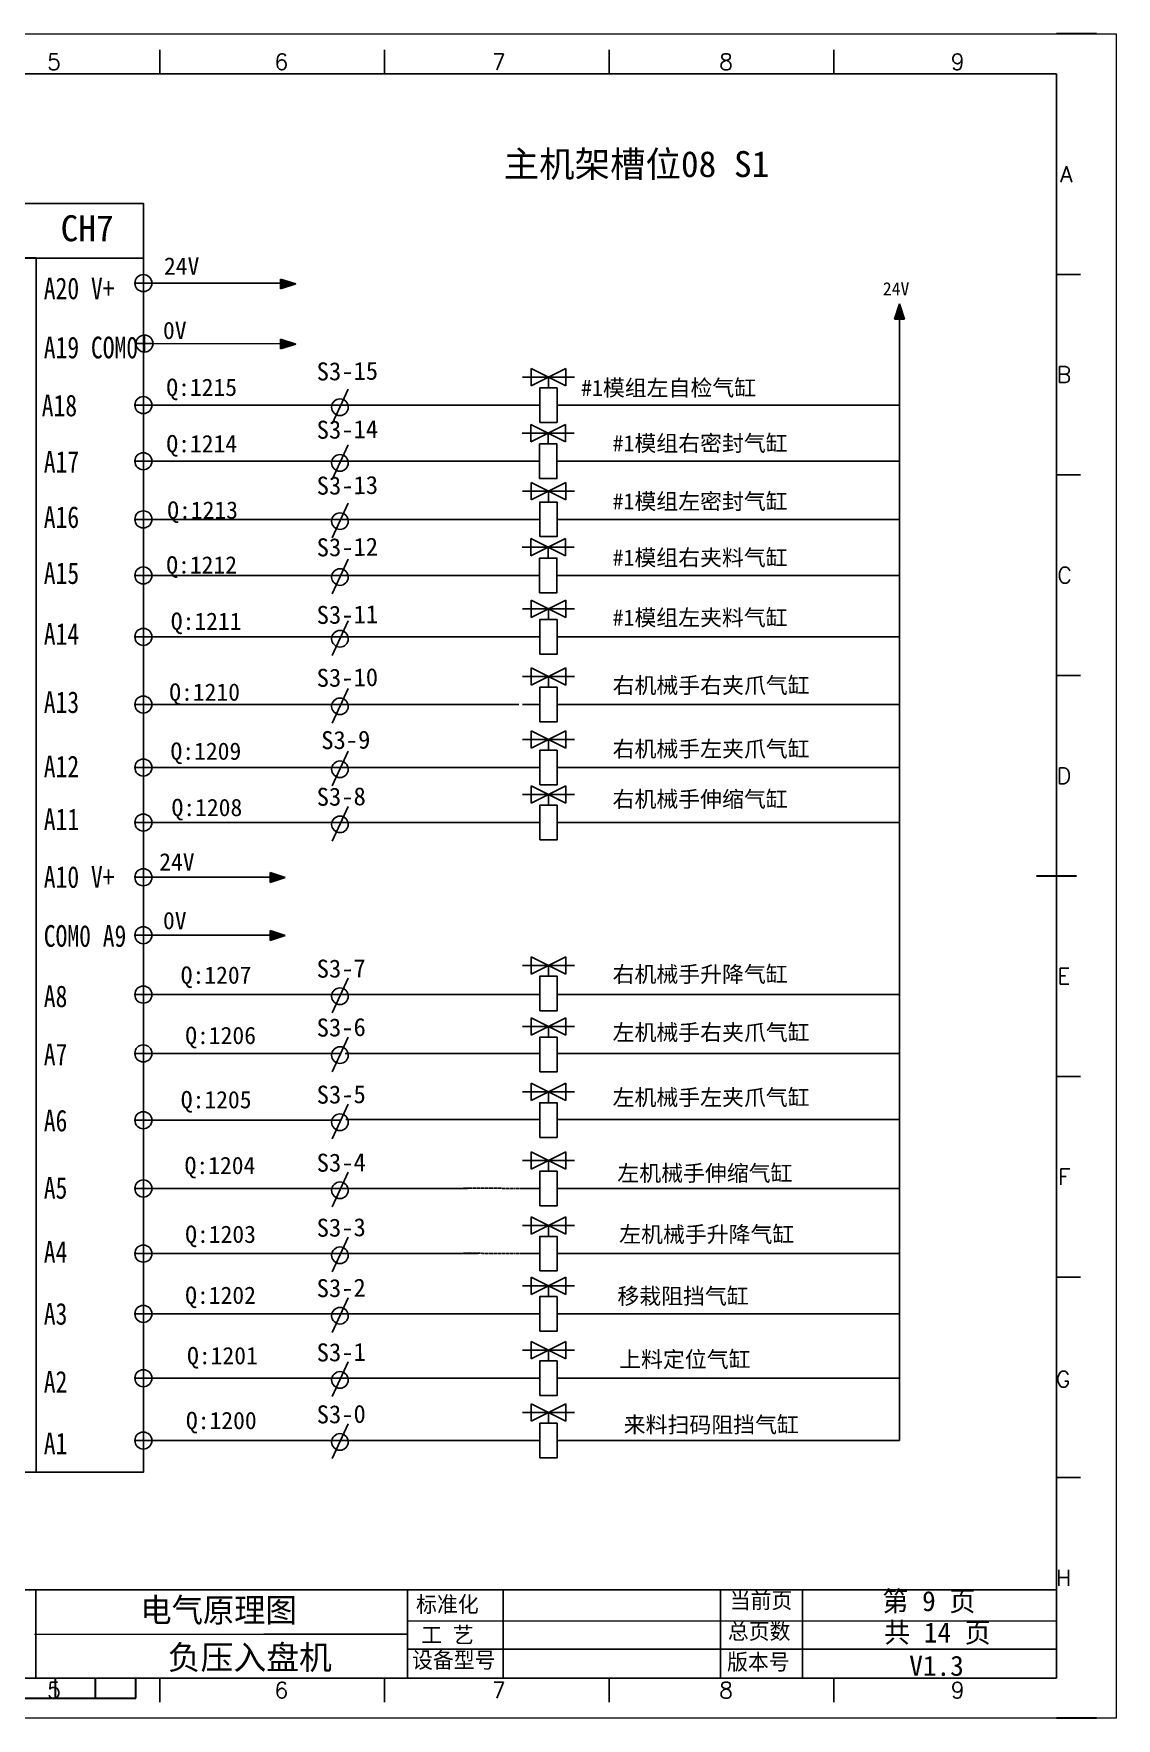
# Model space of a CAD drawing. Extents: x 2368 to 9674, y -1476 to 1321.
# Drawn here: x 8087.4 to 8357.3, y 901.5 to 1321.5 of the extents above; entities that cross this region are included whole.
import ezdxf
from ezdxf.enums import TextEntityAlignment as Align

# ---------------------------------------------------------------- set-up
doc = ezdxf.new("R2010")
doc.units = 0
doc.header["$MEASUREMENT"] = 0
doc.linetypes.add('ACANSTGL', pattern=[0.11811, 0.07874, -0.03937])
doc.layers.add('1', color=3, linetype='Continuous', lineweight=20)
doc.layers.add('AE_BOR', color=1, linetype='Continuous')
doc.layers.add('SYMS', color=7, linetype='Continuous')
doc.styles.add('HZ', font='', dxfattribs={"width": 0.8})
doc.styles.add('WD', font='romans.shx', dxfattribs={"bigfont": 'gbcbig.shx'})
doc.styles.get('HZ').set_extended_font_data('SimSun')

# ---------------------------------------------------------------- blocks, each defined once
blk = doc.blocks.new('gb_a2_a')
for p, q in [((584, 410), (25, 410)), ((584, 10), (584, 410)), ((25, 10), (584, 10))]:
    blk.add_line(p, q)
at = {"layer": 'AE_BOR', "color": 1, "lineweight": 15}
for p, q in [((4.93, 420), (598.93, 420)), ((598.93, 420), (598.93, 0)), ((598.93, 0), (4.93, 0))]:
    blk.add_line(p, q, dxfattribs=at)
at = {"layer": 'AE_BOR', "lineweight": 30}
for p, q in [((594, 420), (584, 420)), ((594, 0), (584, 0))]:
    blk.add_line(p, q, dxfattribs=at)
at = {"layer": 'AE_BOR'}
for p, q in [((360.5, 410), (360.5, 416)), ((416.5, 410), (416.5, 416)), ((472.5, 410), (472.5, 416)), ((528.5, 410), (528.5, 416)), ((584, 360), (590, 360)), ((584, 310), (590, 310)), ((584, 260), (590, 260)), ((584, 160), (590, 160)), ((584, 110), (590, 110)), ((584, 60), (590, 60)), ((360.5, 10), (360.5, 4)), ((416.5, 10), (416.5, 4)), ((472.5, 10), (472.5, 4)), ((528.5, 10), (528.5, 4))]:
    blk.add_line(p, q, dxfattribs=at)
at = {"layer": 'AE_BOR', "color": 2, "lineweight": 30}
for p, q in [((579, 210), (589, 210)), ((334.5, 5), (334.5, 10)), ((344.5, 5), (344.5, 10)), ((354.5, 5), (354.5, 10)), ((254.5, 5), (354.5, 5))]:
    blk.add_line(p, q, dxfattribs=at)
at = {"layer": 'AE_BOR', "style": 'WD'}
for s, p in [('5', (334.12, 411)), ('6', (390.81, 411)), ('7', (445.01, 411)), ('8', (501.67, 411)), ('9', (559.4, 411)), ('5', (334.12, 5)), ('6', (390.81, 5)), ('7', (445.01, 5)), ('8', (501.67, 5)), ('9', (559.4, 5))]:
    blk.add_text(s, height=4, dxfattribs=at).set_placement(p, align=Align.CENTER)
for s, p in [('A', (588.05, 385)), ('B', (587.67, 335)), ('C', (587.86, 285)), ('D', (587.67, 235)), ('E', (587.48, 185)), ('F', (587.48, 135)), ('F', (587.48, 135)), ('G', (587.48, 84.56)), ('H', (587.67, 35))]:
    blk.add_text(s, height=4, dxfattribs=at).set_placement(p, align=Align.MIDDLE_RIGHT)

msp = doc.modelspace()

# ---------------------------------------------------------------- hatches: boundary and pattern name
for points in [[(8152.80131, 1259.08493), (8148.98089, 1257.8606), (8148.98089, 1260.30926)], [(8303.25427, 1254.1058), (8304.47859, 1250.28539), (8302.02994, 1250.28539)], [(8152.80131, 1244.11493), (8148.98089, 1242.8906), (8148.98089, 1245.33926)], [(8150.16131, 1111.10493), (8146.34089, 1109.8806), (8146.34089, 1112.32926)], [(8150.16131, 1096.63493), (8146.34089, 1095.4106), (8146.34089, 1097.85926)]]:
    msp.add_hatch(color=256).paths.add_polyline_path(points)

# ---------------------------------------------------------------- linework, layer by layer
for p, q in [((8016.59726, 1265.51692), (8114.76641, 1265.51692)), ((8152.80131, 1259.08493), (8148.98089, 1260.30926)), ((8148.98089, 1260.30926), (8148.98089, 1257.8606)), ((8149.16319, 1259.31609), (8114.76641, 1259.29052)), ((8152.80131, 1259.08493), (8148.98089, 1257.8606)), ((8303.25427, 1254.1058), (8302.02994, 1250.28539)), ((8303.25427, 1233.51277), (8303.25427, 1254.1058)), ((8303.25427, 1254.1058), (8304.47859, 1250.28539)), ((8302.02994, 1250.28539), (8304.47859, 1250.28539)), ((8149.25319, 1244.18609), (8114.76641, 1244.23769)), ((8152.80131, 1244.11493), (8148.98089, 1245.33926)), ((8148.98089, 1245.33926), (8148.98089, 1242.8906)), ((8152.80131, 1244.11493), (8148.98089, 1242.8906)), ((8209.27981, 1235.89398), (8222.23981, 1235.89398)), ((8211.43981, 1238.05398), (8215.75981, 1235.89398)), ((8211.43981, 1233.73398), (8211.43981, 1238.05398)), ((8215.75981, 1235.89398), (8211.43981, 1233.73398)), ((8220.07981, 1238.05398), (8215.75981, 1235.89398)), ((8215.75981, 1235.89398), (8215.75981, 1234.27398)), ((8215.75981, 1235.89398), (8220.07981, 1233.73398)), ((8220.07981, 1233.73398), (8220.07981, 1238.05398)), ((8165.7979, 1232.85144), (8161.85066, 1224.21058)), ((8215.75981, 1234.27398), (8215.75981, 1233.19398)), ((8211.50825, 1228.87398), (8114.76641, 1228.87398)), ((8213.59981, 1228.87398), (8209.27981, 1228.87398)), ((8217.91981, 1228.87398), (8222.23981, 1228.87398)), ((8222.23981, 1228.87398), (8303.25427, 1228.87398)), ((8211.36684, 1224.06328), (8215.68684, 1221.90328)), ((8211.36684, 1219.74328), (8211.36684, 1224.06328)), ((8220.00684, 1224.06328), (8215.68684, 1221.90328)), ((8220.00684, 1219.74328), (8220.00684, 1224.06328)), ((8165.7979, 1218.97059), (8161.85066, 1210.32972)), ((8209.20684, 1221.90328), (8222.16684, 1221.90328)), ((8215.68684, 1221.90328), (8211.36684, 1219.74328)), ((8215.68684, 1221.90328), (8215.68684, 1220.28328)), ((8215.68684, 1221.90328), (8220.00684, 1219.74328)), ((8215.68684, 1220.28328), (8215.68684, 1219.20328)), ((8209.20684, 1214.88328), (8114.76641, 1214.88328)), ((8213.52684, 1214.88328), (8209.20684, 1214.88328)), ((8217.84684, 1214.88328), (8303.25427, 1214.88328)), ((8217.84684, 1214.88328), (8222.16684, 1214.88328)), ((8209.27981, 1207.42796), (8222.23981, 1207.42796)), ((8211.43981, 1209.58796), (8215.75981, 1207.42796)), ((8211.43981, 1205.26796), (8211.43981, 1209.58796)), ((8215.75981, 1207.42796), (8211.43981, 1205.26796)), ((8220.07981, 1209.58796), (8215.75981, 1207.42796)), ((8215.75981, 1207.42796), (8215.75981, 1205.80796)), ((8215.75981, 1207.42796), (8220.07981, 1205.26796)), ((8215.75981, 1205.80796), (8215.75981, 1204.72796)), ((8220.07981, 1205.26796), (8220.07981, 1209.58796)), ((8165.7979, 1204.43321), (8161.85066, 1195.79234)), ((8209.20684, 1200.40796), (8114.76641, 1200.40796)), ((8213.59981, 1200.40796), (8209.27981, 1200.40796)), ((8217.91981, 1200.40796), (8303.25427, 1200.40796)), ((8217.91981, 1200.40796), (8222.23981, 1200.40796)), ((8209.20684, 1193.43725), (8222.16684, 1193.43725)), ((8211.36684, 1195.59725), (8215.68684, 1193.43725)), ((8211.36684, 1191.27725), (8211.36684, 1195.59725)), ((8215.68684, 1193.43725), (8211.36684, 1191.27725)), ((8220.00684, 1195.59725), (8215.68684, 1193.43725)), ((8215.68684, 1193.43725), (8215.68684, 1191.81725)), ((8215.68684, 1193.43725), (8220.00684, 1191.27725)), ((8220.00684, 1191.27725), (8220.00684, 1195.59725)), ((8165.7979, 1190.49308), (8161.85066, 1181.85222)), ((8215.68684, 1191.81725), (8215.68684, 1190.73725)), ((8209.20684, 1186.41725), (8114.76641, 1186.41725)), ((8213.52684, 1186.41725), (8209.20684, 1186.41725)), ((8217.84684, 1186.41725), (8303.25427, 1186.41725)), ((8217.84684, 1186.41725), (8222.16684, 1186.41725)), ((8211.43981, 1180.27158), (8215.75981, 1178.11158)), ((8211.43981, 1175.95158), (8211.43981, 1180.27158)), ((8220.07981, 1180.27158), (8215.75981, 1178.11158)), ((8220.07981, 1175.95158), (8220.07981, 1180.27158)), ((8209.27981, 1178.11158), (8222.23981, 1178.11158)), ((8215.75981, 1178.11158), (8211.43981, 1175.95158)), ((8215.75981, 1178.11158), (8215.75981, 1176.49158)), ((8215.75981, 1178.11158), (8220.07981, 1175.95158)), ((8215.75981, 1176.49158), (8215.75981, 1175.41158)), ((8165.7979, 1175.1116), (8161.85066, 1166.47073)), ((8209.63408, 1171.09158), (8114.76641, 1171.09158)), ((8213.59981, 1171.09158), (8209.27981, 1171.09158)), ((8217.91981, 1171.09158), (8222.23981, 1171.09158)), ((8222.23981, 1171.09158), (8303.25427, 1171.09158)), ((8211.43981, 1163.41023), (8215.75981, 1161.25023)), ((8211.43981, 1159.09023), (8211.43981, 1163.41023)), ((8220.07981, 1163.41023), (8215.75981, 1161.25023)), ((8220.07981, 1159.09023), (8220.07981, 1163.41023)), ((8209.27981, 1161.25023), (8222.23981, 1161.25023)), ((8215.75981, 1161.25023), (8211.43981, 1159.09023)), ((8215.75981, 1161.25023), (8215.75981, 1159.63023)), ((8215.75981, 1161.25023), (8220.07981, 1159.09023)), ((8215.75981, 1159.63023), (8215.75981, 1158.55023)), ((8165.7979, 1158.2698), (8161.85066, 1149.62893)), ((8208.40341, 1154.23023), (8114.76641, 1154.23023)), ((8213.59981, 1154.23023), (8209.27981, 1154.23023)), ((8217.91981, 1154.23023), (8222.23981, 1154.23023)), ((8222.23981, 1154.23023), (8303.25427, 1154.23023)), ((8211.43981, 1147.69026), (8215.75981, 1145.53026)), ((8211.43981, 1143.37026), (8211.43981, 1147.69026)), ((8220.07981, 1147.69026), (8215.75981, 1145.53026)), ((8220.07981, 1143.37026), (8220.07981, 1147.69026)), ((8165.7979, 1142.57535), (8161.85066, 1133.93448)), ((8209.27981, 1145.53026), (8222.23981, 1145.53026)), ((8215.75981, 1145.53026), (8211.43981, 1143.37026)), ((8215.75981, 1145.53026), (8215.75981, 1143.91026)), ((8215.75981, 1145.53026), (8220.07981, 1143.37026)), ((8215.75981, 1143.91026), (8215.75981, 1142.83026)), ((8210.11693, 1138.51026), (8114.76641, 1138.51026)), ((8213.59981, 1138.51026), (8209.27981, 1138.51026)), ((8217.91981, 1138.51026), (8222.23981, 1138.51026)), ((8222.23981, 1138.51026), (8303.25427, 1138.51026)), ((8209.27981, 1131.82068), (8222.23981, 1131.82068)), ((8211.43981, 1133.98068), (8215.75981, 1131.82068)), ((8211.43981, 1129.66068), (8211.43981, 1133.98068)), ((8215.75981, 1131.82068), (8211.43981, 1129.66068)), ((8220.07981, 1133.98068), (8215.75981, 1131.82068)), ((8215.75981, 1131.82068), (8215.75981, 1130.20068)), ((8215.75981, 1131.82068), (8220.07981, 1129.66068)), ((8215.75981, 1130.20068), (8215.75981, 1129.12068)), ((8220.07981, 1129.66068), (8220.07981, 1133.98068)), ((8165.7979, 1128.84722), (8161.85066, 1120.20636)), ((8210.61634, 1124.79784), (8114.76641, 1124.79784)), ((8213.59981, 1124.80068), (8209.27981, 1124.80068)), ((8217.91981, 1124.80068), (8222.23981, 1124.80068)), ((8222.23981, 1124.79784), (8303.25427, 1124.79784)), ((8146.49319, 1111.15768), (8114.76641, 1111.15768)), ((8150.16131, 1111.10493), (8146.34089, 1112.32926)), ((8146.34089, 1112.32926), (8146.34089, 1109.8806)), ((8150.16131, 1111.10493), (8146.34089, 1109.8806)), ((8146.49319, 1096.71801), (8114.76641, 1096.71801)), ((8150.16131, 1096.63493), (8146.34089, 1097.85926)), ((8146.34089, 1097.85926), (8146.34089, 1095.4106)), ((8150.16131, 1096.63493), (8146.34089, 1095.4106)), ((8209.27981, 1089.20956), (8222.23981, 1089.20956)), ((8211.43981, 1091.36956), (8215.75981, 1089.20956)), ((8211.43981, 1087.04956), (8211.43981, 1091.36956)), ((8215.75981, 1089.20956), (8211.43981, 1087.04956)), ((8220.07981, 1091.36956), (8215.75981, 1089.20956)), ((8215.75981, 1089.20956), (8220.07981, 1087.04956)), ((8215.75981, 1089.20956), (8215.75981, 1087.58956)), ((8220.07981, 1087.04956), (8220.07981, 1091.36956)), ((8165.7979, 1085.99542), (8161.85066, 1077.35456)), ((8215.75981, 1087.58956), (8215.75981, 1086.50956)), ((8199.02667, 1081.90356), (8114.76641, 1081.90356)), ((8213.59981, 1081.90356), (8194.14123, 1081.90356)), ((8303.30926, 1081.90356), (8217.91981, 1081.90356)), ((8211.43981, 1076.15856), (8215.75981, 1073.99856)), ((8211.43981, 1071.83856), (8211.43981, 1076.15856)), ((8220.07981, 1076.15856), (8215.75981, 1073.99856)), ((8220.07981, 1071.83856), (8220.07981, 1076.15856)), ((8165.7979, 1071.31061), (8161.85066, 1062.66975)), ((8209.27981, 1073.99856), (8222.23981, 1073.99856)), ((8215.75981, 1073.99856), (8211.43981, 1071.83856)), ((8215.75981, 1073.99856), (8220.07981, 1071.83856)), ((8215.75981, 1073.99856), (8215.75981, 1072.37856)), ((8215.75981, 1072.37856), (8215.75981, 1071.29856)), ((8164.17695, 1067.26496), (8114.76641, 1067.26496)), ((8211.43981, 1059.82082), (8215.75981, 1057.66082)), ((8211.43981, 1055.50082), (8211.43981, 1059.82082)), ((8220.07981, 1059.82082), (8215.75981, 1057.66082)), ((8220.07981, 1055.50082), (8220.07981, 1059.82082)), ((8165.7979, 1054.59052), (8161.85066, 1045.94965)), ((8209.27981, 1057.66082), (8222.23981, 1057.66082)), ((8215.75981, 1057.66082), (8211.43981, 1055.50082)), ((8215.75981, 1057.66082), (8220.07981, 1055.50082)), ((8215.75981, 1057.66082), (8215.75981, 1056.04082)), ((8215.75981, 1056.04082), (8215.75981, 1054.96082)), ((8164.17695, 1050.58783), (8114.76641, 1050.58783)), ((8211.43981, 1042.75559), (8215.75981, 1040.59559)), ((8211.43981, 1038.43559), (8211.43981, 1042.75559)), ((8220.07981, 1042.75559), (8215.75981, 1040.59559)), ((8220.07981, 1038.43559), (8220.07981, 1042.75559)), ((8165.7979, 1037.61716), (8161.85066, 1028.9763)), ((8209.27981, 1040.59559), (8222.23981, 1040.59559)), ((8215.75981, 1040.59559), (8211.43981, 1038.43559)), ((8215.75981, 1040.59559), (8220.07981, 1038.43559)), ((8215.75981, 1040.59559), (8215.75981, 1038.97559)), ((8215.75981, 1038.97559), (8215.75981, 1037.89559)), ((8195.58361, 1033.57559), (8114.76641, 1033.57559)), ((8213.59981, 1033.57559), (8209.27981, 1033.57559)), ((8217.91981, 1033.57559), (8222.23981, 1033.57559)), ((8222.23981, 1033.57559), (8303.25427, 1033.57559)), ((8211.43981, 1026.50993), (8215.75981, 1024.34993)), ((8211.43981, 1022.18993), (8211.43981, 1026.50993)), ((8220.07981, 1026.50993), (8215.75981, 1024.34993)), ((8220.07981, 1022.18993), (8220.07981, 1026.50993)), ((8165.7979, 1021.40665), (8161.85066, 1012.76578)), ((8209.27981, 1024.34993), (8222.23981, 1024.34993)), ((8215.75981, 1024.34993), (8211.43981, 1022.18993)), ((8215.75981, 1024.34993), (8220.07981, 1022.18993)), ((8215.75981, 1024.34993), (8215.75981, 1022.72993)), ((8215.75981, 1022.72993), (8215.75981, 1021.64993)), ((8198.20863, 1017.32993), (8114.76641, 1017.32993)), ((8213.59981, 1017.32993), (8209.27981, 1017.32993)), ((8217.91981, 1017.32993), (8222.23981, 1017.32993)), ((8222.23981, 1017.32993), (8303.25427, 1017.32993)), ((8209.27981, 1009.33382), (8222.23981, 1009.33382)), ((8211.43981, 1011.49382), (8215.75981, 1009.33382)), ((8211.43981, 1007.17382), (8211.43981, 1011.49382)), ((8215.75981, 1009.33382), (8211.43981, 1007.17382)), ((8220.07981, 1011.49382), (8215.75981, 1009.33382)), ((8215.75981, 1009.33382), (8220.07981, 1007.17382)), ((8215.75981, 1009.33382), (8215.75981, 1007.71382)), ((8220.07981, 1007.17382), (8220.07981, 1011.49382)), ((8165.7979, 1006.34042), (8161.85066, 997.69955)), ((8215.75981, 1007.71382), (8215.75981, 1006.63382)), ((8210.12038, 1002.31382), (8114.76641, 1002.31382)), ((8213.59981, 1002.31382), (8209.27981, 1002.31382)), ((8217.91981, 1002.31382), (8222.23981, 1002.31382)), ((8222.23981, 1002.31382), (8303.25427, 1002.31382)), ((8211.43981, 995.45871), (8215.75981, 993.29871)), ((8211.43981, 991.13871), (8211.43981, 995.45871)), ((8220.07981, 995.45871), (8215.75981, 993.29871)), ((8220.07981, 991.13871), (8220.07981, 995.45871)), ((8209.27981, 993.29871), (8222.23981, 993.29871)), ((8215.75981, 993.29871), (8211.43981, 991.13871)), ((8215.75981, 993.29871), (8220.07981, 991.13871)), ((8215.75981, 993.29871), (8215.75981, 991.67871)), ((8215.75981, 991.67871), (8215.75981, 990.59871)), ((8165.7979, 990.32063), (8161.85066, 981.67976)), ((8210.21926, 986.27871), (8114.76641, 986.27871)), ((8213.59981, 986.27871), (8209.27981, 986.27871)), ((8217.91981, 986.27871), (8222.23981, 986.27871)), ((8222.23981, 986.27871), (8303.25427, 986.27871)), ((8211.43981, 979.91609), (8215.75981, 977.75609)), ((8211.43981, 975.59609), (8211.43981, 979.91609)), ((8220.07981, 979.91609), (8215.75981, 977.75609)), ((8220.07981, 975.59609), (8220.07981, 979.91609)), ((8165.7979, 974.87297), (8161.85066, 966.2321)), ((8209.27981, 977.75609), (8222.23981, 977.75609)), ((8215.75981, 977.75609), (8211.43981, 975.59609)), ((8215.75981, 977.75609), (8220.07981, 975.59609)), ((8215.75981, 977.75609), (8215.75981, 976.13609)), ((8215.75981, 976.13609), (8215.75981, 975.05609)), ((8210.37818, 970.73609), (8114.76641, 970.73609)), ((8213.59981, 970.73609), (8209.27981, 970.73609)), ((8217.91981, 970.73609), (8222.23981, 970.73609)), ((8222.23981, 970.73609), (8303.25427, 970.73609)), ((8024.90543, 933.48401), (8144.80543, 933.48401)), ((8087.97083, 933.48401), (8087.97083, 911.48691)), ((8144.80543, 933.48401), (8282.37661, 933.48401)), ((8180.59998, 933.48401), (8180.59998, 911.48691)), ((8282.37661, 933.48401), (8342.37228, 933.48401)), ((8144.80543, 922.48401), (8180.56907, 922.48401)), ((7783.37228, 911.48691), (8342.37228, 911.48691))]:
    msp.add_line(p, q)
at = {"lineweight": -3}
for p, q in [((8114.76641, 1261.41056), (8114.76641, 1257.17047)), ((8112.64636, 1259.29052), (8116.88645, 1259.29052)), ((8112.92756, 1244.23769), (8117.16765, 1244.23769)), ((8115.0476, 1246.35774), (8115.0476, 1242.11765)), ((8114.76641, 1230.99403), (8114.76641, 1226.75394)), ((8303.25427, 970.73609), (8303.25427, 1234.45211)), ((8112.64636, 1228.87398), (8116.88645, 1228.87398)), ((8112.64636, 1214.88328), (8116.88645, 1214.88328)), ((8114.76641, 1217.00332), (8114.76641, 1212.76323)), ((8114.76641, 1202.528), (8114.76641, 1198.28791)), ((8112.64636, 1200.40796), (8116.88645, 1200.40796)), ((8112.64636, 1186.41725), (8116.88645, 1186.41725)), ((8114.76641, 1188.5373), (8114.76641, 1184.29721)), ((8114.76641, 1173.21162), (8114.76641, 1168.97153)), ((8112.64636, 1171.09158), (8116.88645, 1171.09158)), ((8114.76641, 1156.35028), (8114.76641, 1152.11019)), ((8112.64636, 1154.23023), (8116.88645, 1154.23023)), ((8112.64636, 1138.51026), (8116.88645, 1138.51026)), ((8114.76641, 1140.63031), (8114.76641, 1136.39022)), ((8114.76641, 1126.91789), (8114.76641, 1122.6778)), ((8112.64636, 1124.79784), (8116.88645, 1124.79784)), ((8114.76641, 1113.27772), (8114.76641, 1109.03763)), ((8112.64636, 1111.15768), (8116.88645, 1111.15768)), ((8112.64636, 1096.71801), (8116.88645, 1096.71801)), ((8114.76641, 1098.83806), (8114.76641, 1094.59797)), ((8114.76641, 1084.02361), (8114.76641, 1079.78352)), ((8112.64636, 1081.90356), (8116.88645, 1081.90356)), ((8112.64636, 1067.26496), (8116.88645, 1067.26496)), ((8114.76641, 1069.385), (8114.76641, 1065.14491)), ((8112.64636, 1050.58783), (8116.88645, 1050.58783)), ((8114.76641, 1052.70788), (8114.76641, 1048.46779)), ((8112.64636, 1033.57559), (8116.88645, 1033.57559)), ((8114.76641, 1035.69564), (8114.76641, 1031.45555)), ((8112.64636, 1017.32993), (8116.88645, 1017.32993)), ((8114.76641, 1019.44998), (8114.76641, 1015.20989)), ((8114.76641, 1004.43387), (8114.76641, 1000.19378)), ((8112.64636, 1002.31382), (8116.88645, 1002.31382)), ((8114.76641, 988.39876), (8114.76641, 984.15867)), ((8112.64636, 986.27871), (8116.88645, 986.27871)), ((8112.64636, 970.73609), (8116.88645, 970.73609)), ((8114.76641, 972.85614), (8114.76641, 968.61605))]:
    msp.add_line(p, q, dxfattribs=at)
at = {"lineweight": -3, "ltscale": 0.5}
for p, q in [((8165.08319, 1067.25609), (8213.59981, 1067.25609)), ((8217.91981, 1067.25609), (8303.29499, 1067.25609)), ((8165.22319, 1050.75609), (8213.59981, 1050.75609)), ((8217.91981, 1050.75609), (8303.29499, 1050.75609))]:
    msp.add_line(p, q, dxfattribs=at)
at = {"linetype": 'ACANSTGL'}
for p, q in [((8209.27981, 1033.57559), (8194.58319, 1033.69609)), ((8209.27981, 1017.32993), (8194.58319, 1017.45043))]:
    msp.add_line(p, q, dxfattribs=at)
at = {"color": 0, "ltscale": 2}
for p, q in [((8204.48781, 933.48401), (8204.48781, 911.48691)), ((8279.07, 933.48401), (8279.07, 911.48691)), ((8180.68175, 925.72895), (8342.37228, 925.79186)), ((8180.56907, 918.76355), (8342.37228, 918.76355))]:
    msp.add_line(p, q, dxfattribs=at)
at = {"color": 0}
for p, q in [((8258.6554, 933.48401), (8258.6554, 911.48691)), ((8342.37228, 933.48401), (8342.37228, 911.48691))]:
    msp.add_line(p, q, dxfattribs=at)
at = {"lineweight": 9, "ltscale": 0.1}
msp.add_line((8087.60264, 922.48401), (8144.80543, 922.48401), dxfattribs=at)
for points in [[(8016.59726, 1279.17408), (8114.76641, 1279.17408), (8114.76641, 962.8331), (8016.59726, 962.8331)], [(8045.90002, 1265.59188), (8088.02981, 1265.59188), (8088.02981, 962.8331), (8045.90002, 962.8331)], [(8213.59981, 1224.55398), (8217.91981, 1224.55398), (8217.91981, 1233.19398), (8213.59981, 1233.19398)], [(8213.52684, 1210.56328), (8217.84684, 1210.56328), (8217.84684, 1219.20328), (8213.52684, 1219.20328)], [(8213.59981, 1196.08796), (8217.91981, 1196.08796), (8217.91981, 1204.72796), (8213.59981, 1204.72796)], [(8213.52684, 1182.09725), (8217.84684, 1182.09725), (8217.84684, 1190.73725), (8213.52684, 1190.73725)], [(8213.59981, 1166.77158), (8217.91981, 1166.77158), (8217.91981, 1175.41158), (8213.59981, 1175.41158)], [(8213.59981, 1149.91023), (8217.91981, 1149.91023), (8217.91981, 1158.55023), (8213.59981, 1158.55023)], [(8213.59981, 1134.19026), (8217.91981, 1134.19026), (8217.91981, 1142.83026), (8213.59981, 1142.83026)], [(8213.59981, 1120.48068), (8217.91981, 1120.48068), (8217.91981, 1129.12068), (8213.59981, 1129.12068)], [(8213.59981, 1077.86956), (8217.91981, 1077.86956), (8217.91981, 1086.50956), (8213.59981, 1086.50956)], [(8213.59981, 1062.65856), (8217.91981, 1062.65856), (8217.91981, 1071.29856), (8213.59981, 1071.29856)], [(8213.59981, 1046.32082), (8217.91981, 1046.32082), (8217.91981, 1054.96082), (8213.59981, 1054.96082)], [(8213.59981, 1029.25559), (8217.91981, 1029.25559), (8217.91981, 1037.89559), (8213.59981, 1037.89559)], [(8213.59981, 1013.00993), (8217.91981, 1013.00993), (8217.91981, 1021.64993), (8213.59981, 1021.64993)], [(8213.59981, 997.99382), (8217.91981, 997.99382), (8217.91981, 1006.63382), (8213.59981, 1006.63382)], [(8213.59981, 981.95871), (8217.91981, 981.95871), (8217.91981, 990.59871), (8213.59981, 990.59871)], [(8213.59981, 966.41609), (8217.91981, 966.41609), (8217.91981, 975.05609), (8213.59981, 975.05609)]]:
    msp.add_lwpolyline(points, close=True)
at = {"lineweight": -3}
for centre in [(8114.76641, 1259.29052), (8115.0476, 1244.23769), (8114.76641, 1228.87398), (8114.76641, 1214.88328), (8114.76641, 1200.40796), (8114.76641, 1186.41725), (8114.76641, 1171.09158), (8114.76641, 1154.23023), (8114.76641, 1138.51026), (8114.76641, 1124.79784), (8114.76641, 1111.15768), (8114.76641, 1096.71801), (8114.76641, 1081.90356), (8114.76641, 1067.26496), (8114.76641, 1050.58783), (8114.76641, 1033.57559), (8114.76641, 1017.32993), (8114.76641, 1002.31382), (8114.76641, 986.27871), (8114.76641, 970.73609)]:
    msp.add_circle(centre, 2.12004, dxfattribs=at)
at = {"color": 6}
for centre in [(8163.78778, 1228.37093), (8163.78778, 1214.49007), (8163.78778, 1199.95269), (8163.78778, 1186.01257), (8163.78778, 1170.63108), (8163.78778, 1153.78928), (8163.78778, 1138.09483), (8163.78778, 1124.36671), (8163.78778, 1081.51491), (8163.78778, 1066.8301), (8163.78778, 1050.11), (8163.78778, 1033.13665), (8163.78778, 1016.92614), (8163.78778, 1001.8599), (8163.78778, 985.84011), (8163.78778, 970.39246)]:
    msp.add_circle(centre, 2.07563, dxfattribs=at)

# ---------------------------------------------------------------- block references
msp.add_blockref('gb_a2_a', (7758.37228, 901.48691))

# ---------------------------------------------------------------- texts
at = {"attachment_point": 1}
for s, insert, char_height, width in [('{\\fFangSong|b0|i0|c134|p49;主机架槽位08 S1}', (8204.58714, 1292.22015), 6.48, 112.7203694), ('{\\fFangSong|b0|i0|c134|p49;CH7}', (8094.1467, 1276.22371), 6.48, 34.6537309), ('{\\fSimSun|b0|i0|c134|p2;24V}', (8119.90713, 1265.72741), 4.32, 56.1737709), ('24V', (8299.11353, 1259.52256), 3.24, 9.7955398), ('{\\fSimSun|b0|i0|c134|p2;0V}', (8119.66587, 1249.67712), 4.32, 56.1737709), (' Q:1215', (8117.55009, 1235.49469), 4.32, 56.1737709), ('{\\fSimSun|b0|i0|c134|p2;#1模组左自检气缸}', (8223.88925, 1235.19232), 4, 77.8309114), (' Q:1214', (8117.56609, 1221.43494), 4.32, 56.1737709), ('{\\fSimSun|b0|i0|c134|p2;#1模组右密封气缸}', (8231.74255, 1221.3817), 4, 69.1070273), ('{\\fSimSun|b0|i0|c134|p2;#1模组左密封气缸}', (8231.74255, 1206.89123), 4, 69.1070273), (' Q:1213', (8117.78916, 1204.8829), 4.32, 56.1737709), ('{\\fSimSun|b0|i0|c134|p2;#1模组右夹料气缸}', (8231.74255, 1192.86778), 4, 69.1070273), (' Q:1212', (8117.54412, 1191.21114), 4.32, 56.1737709), (' Q:1211', (8118.66873, 1177.16851), 4.32, 56.1737709), ('{\\fSimSun|b0|i0|c134|p2;#1模组左夹料气缸}', (8231.74255, 1177.90378), 4, 69.1070273), (' Q:1210', (8118.28986, 1159.50544), 4.32, 56.1737709), ('{\\fSimSun|b0|i0|c134|p2;右机械手右夹爪气缸}', (8231.74255, 1161.02629), 4, 69.1070273), (' Q:1209', (8118.6004, 1144.78077), 4.32, 56.1737709), ('{\\fSimSun|b0|i0|c134|p2;右机械手左夹爪气缸}', (8231.74255, 1145.18211), 4, 69.1070273), (' Q:1208', (8118.85584, 1130.73723), 4.32, 56.1737709), ('{\\fSimSun|b0|i0|c134|p2;右机械手伸缩气缸}', (8231.74255, 1132.6556), 4, 69.1070273), ('{\\fSimSun|b0|i0|c134|p2;24V}', (8118.72414, 1117.17207), 4.32, 56.1737709), ('{\\fSimSun|b0|i0|c134|p2;0V}', (8119.66645, 1102.54414), 4.32, 56.1737709), (' Q:1207', (8121.14216, 1088.94004), 4.32, 56.1737709), ('{\\fSimSun|b0|i0|c134|p2;右机械手升降气缸}', (8231.74255, 1088.99905), 4, 69.1070273), (' Q:1206', (8122.2761, 1073.90317), 4.32, 56.1737709), ('{\\fSimSun|b0|i0|c134|p2;左机械手右夹爪气缸}', (8231.74255, 1074.50216), 4, 69.1070273), ('{\\fSimSun|b0|i0|c134|p2;左机械手左夹爪气缸}', (8231.74255, 1058.2872), 4, 69.1070273), ('Q:1205', (8124.09903, 1057.88486), 4.32, 56.1737709), (' Q:1204', (8122.11478, 1041.48781), 4.32, 56.1737709), ('{\\fSimSun|b0|i0|c134|p2;左机械手伸缩气缸}', (8232.93339, 1039.40262), 4, 56.1737709), ('{\\fSimSun|b0|i0|c134|p2;左机械手升降气缸}', (8233.38523, 1024.14599), 4, 56.1737709), (' Q:1203', (8122.2608, 1024.3324), 4.32, 56.1737709), (' Q:1202', (8122.2608, 1009.12935), 4.32, 56.1737709), ('{\\fSimSun|b0|i0|c134|p2;移栽阻挡气缸}', (8232.93339, 1008.75147), 4, 56.1737709), (' Q:1201', (8122.7238, 994.0676), 4.32, 56.1737709), ('{\\fSimSun|b0|i0|c134|p2;上料定位气缸}', (8233.38523, 992.97337), 4, 56.1737709), (' Q:1200', (8122.44791, 977.90112), 4.32, 56.1737709), ('{\\fSimSun|b0|i0|c134|p2;来料扫码阻挡气缸}', (8234.51481, 976.67566), 4, 56.1737709), ('第 9 页', (8298.98965, 933.20998), 5, 38.1635092), ('共 14 页', (8299.39943, 925.37331), 5, 40.4924398), ('V1.3', (8305.6878, 917.0843), 5, 40.4924398)]:
    msp.add_mtext(s, dxfattribs=dict(at, insert=insert, char_height=char_height, width=width))
at = {"color": 0, "ltscale": 2, "attachment_point": 1}
for s, insert, char_height, width in [('标准化', (8182.75966, 931.90308), 4, 23.3399102), ('当前页', (8260.95359, 932.88847), 4, 19.3450259), ('电气原理图', (8114.02226, 931.48063), 6, 43.9128196), ('工 艺', (8184.01573, 924.28086), 4, 19.3450259), ('总页数', (8260.47408, 925.20673), 4, 19.3450259), ('{\\fSimSun|b0|i0|c134|p2;负压入盘机}', (8120.84348, 919.66856), 6, 43.9128196), ('设备型号', (8181.74706, 918.02035), 4, 31.672048), ('版本号', (8260.26857, 917.56412), 4, 19.3450259)]:
    msp.add_mtext(s, dxfattribs=dict(at, insert=insert, char_height=char_height, width=width))
at = {"layer": '1', "color": 0, "char_height": 5.4, "attachment_point": 1, "style": 'HZ'}
for s, insert, width in [('A20 V+', (8089.95099, 1260.68718), 26.3635826), ('A19 COM0', (8089.95099, 1245.94987), 25.0966071), (' A18', (8086.5006, 1231.49239), 36.0605601), ('A17', (8089.95099, 1217.44405), 5.8386613), ('A16', (8089.95099, 1203.67366), 5.8386613), ('A15', (8089.95099, 1189.6982), 5.8386613), ('A14', (8089.95099, 1174.53553), 5.8386613), ('A13', (8089.95099, 1157.51714), 5.8386613), ('A12', (8089.95099, 1141.48871), 5.8386613), ('A11', (8089.95099, 1128.31717), 5.8386613), ('A10 V+', (8089.95099, 1113.94116), 45.1053605), ('COM0 A9', (8089.95099, 1099.24162), 29.3958352), ('A8', (8089.95099, 1084.18903), 5.8386613), ('A7', (8089.95099, 1069.7018), 5.8386613), ('A6', (8089.95099, 1053.20835), 5.8386613), ('A5', (8089.95099, 1036.4341), 5.8386613), ('A4', (8089.95099, 1020.44999), 5.8386613), ('A3', (8089.95099, 1005.03352), 5.8386613), ('A2', (8089.95099, 988.08178), 5.8386613), ('A1', (8089.95099, 972.70216), 5.8386613)]:
    msp.add_mtext(s, dxfattribs=dict(at, insert=insert, width=width))
at = {"layer": 'SYMS', "lineweight": -3}
for s, p in [('S3-15', (8158.00704, 1235.01244)), ('S3-14', (8158.00704, 1220.47507)), ('S3-13', (8158.00704, 1206.53494)), ('S3-12', (8158.00704, 1191.15346)), ('S3-11', (8158.00704, 1174.31165)), ('S3-10', (8158.00704, 1158.6172)), ('S3-9', (8159.14596, 1143.08519)), ('S3-8', (8158.00704, 1128.96097)), ('S3-7', (8158.00704, 1086.10917)), ('S3-6', (8158.00704, 1071.42436)), ('S3-5', (8158.00704, 1054.70427)), ('S3-4', (8158.00704, 1037.73092)), ('S3-3', (8158.00704, 1021.5204)), ('S3-2', (8158.00704, 1006.45417)), ('S3-1', (8158.00704, 990.43438)), ('S3-0', (8158.00704, 974.98672))]:
    msp.add_text(s, height=4.5, rotation=0.7952513, dxfattribs=at).set_placement(p)

doc.saveas('drawing.dxf')
